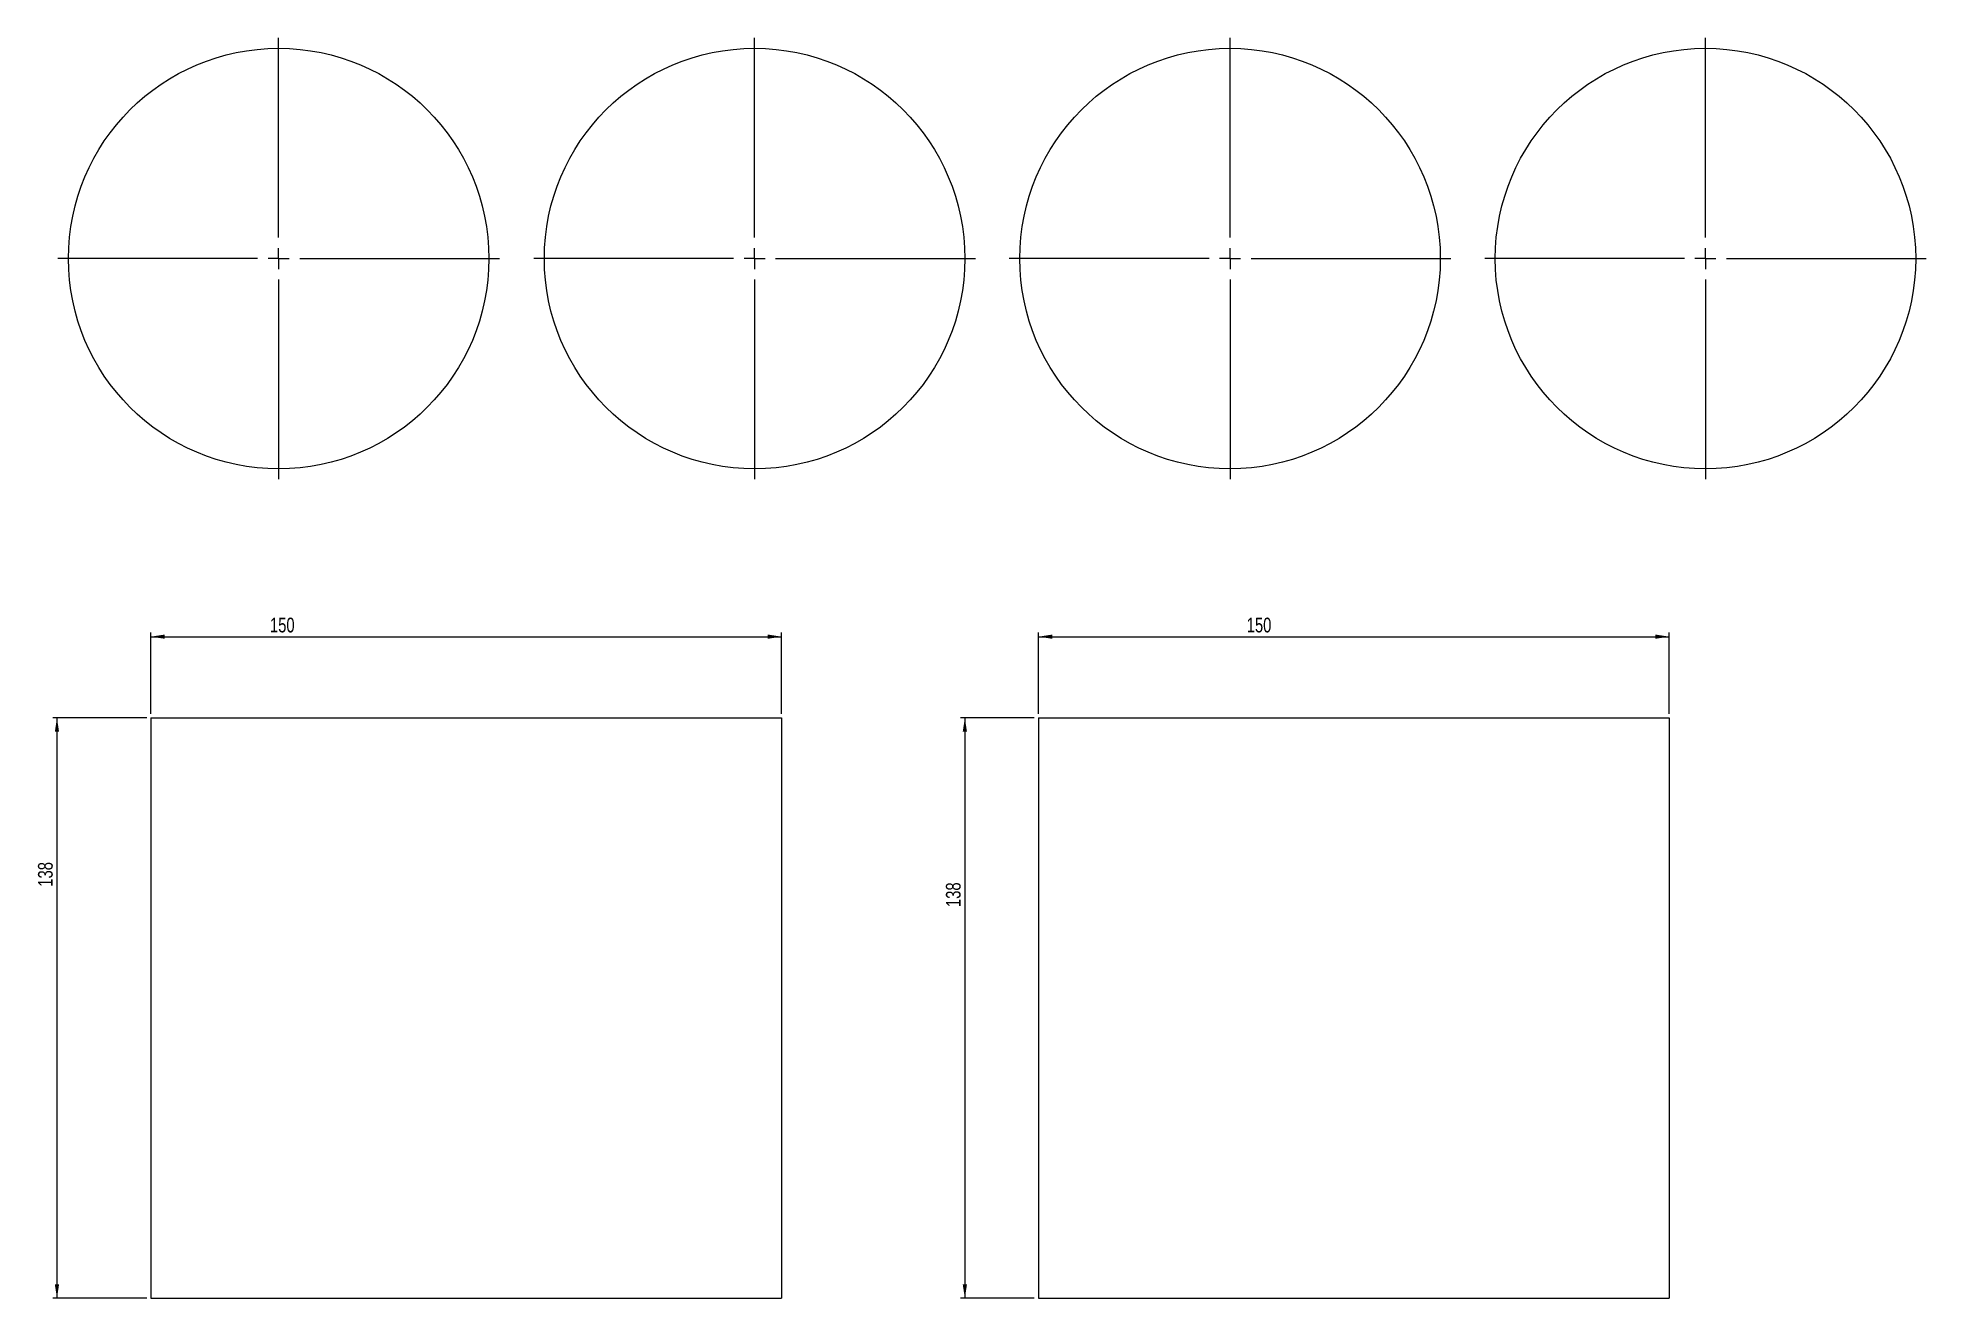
# Model space of a CAD drawing. Header units: millimetres. Extents: x 31 to 480, y 75 to 374.
import ezdxf

# ---------------------------------------------------------------- set-up
doc = ezdxf.new("R2010")
doc.units = ezdxf.units.MM
doc.styles.add('SLDTEXTSTYLE0', font='TXT', dxfattribs={"width": 0.75})
doc.dimstyles.new('SLDDIMSTYLE0', dxfattribs={"dimtxt": 3.5, "dimasz": 3.302, "dimexe": 0, "dimexo": 0.0625, "dimgap": 0.875, "dimtad": 1, "dimrnd": 1e-09, "dimzin": 12, "dimdsep": 46, "dimtxsty": 'SLDTEXTSTYLE0', "dimsah": 1, "dimcen": 0.09, "dimadec": 0, "dimazin": 3, "dimtfac": 1, "dimtofl": 0, "dimtmove": 0, "dimatfit": 3, "dimfxl": 0, "dimfrac": 2, "dimtolj": 1, "dimtzin": 12, "dimarcsym": 0})

# ---------------------------------------------------------------- blocks, each defined once
blk = doc.blocks.new('_D')
at = {"color": 7, "linetype": 'Continuous', "lineweight": 18}
for p, q in [((57.48, 213.61), (57.48, 232.93)), ((57.48, 231.93), (207.48, 231.93)), ((207.48, 213.61), (207.48, 232.93))]:
    blk.add_line(p, q, dxfattribs=at)
for points in [[(57.48, 231.93), (60.78, 231.43), (60.78, 232.44)], [(207.48, 231.93), (204.17, 232.44), (204.17, 231.43)]]:
    blk.add_solid(points, dxfattribs=at)
at = {"color": 7, "linetype": 'Continuous', "lineweight": 18, "insert": (85.8, 236.45), "char_height": 3.5, "attachment_point": 1, "style": 'SLDTEXTSTYLE0'}
blk.add_mtext('150', dxfattribs=at)
blk = doc.blocks.new('_D_1')
at = {"color": 7, "linetype": 'Continuous', "lineweight": 18}
for p, q in [((56.48, 212.61), (34.14, 212.61)), ((35.14, 212.61), (35.14, 74.61)), ((56.48, 74.61), (34.14, 74.61))]:
    blk.add_line(p, q, dxfattribs=at)
for points in [[(35.14, 212.61), (34.63, 209.31), (35.64, 209.31)], [(35.14, 74.61), (35.64, 77.91), (34.63, 77.91)]]:
    blk.add_solid(points, dxfattribs=at)
at = {"color": 7, "linetype": 'Continuous', "lineweight": 18, "insert": (30.62, 172.48), "char_height": 3.5, "attachment_point": 1, "rotation": 90, "style": 'SLDTEXTSTYLE0'}
blk.add_mtext('138', dxfattribs=at)
blk = doc.blocks.new('_D_2')
at = {"color": 7, "linetype": 'Continuous', "lineweight": 18}
for p, q in [((268.57, 213.61), (268.57, 232.93)), ((268.57, 231.93), (418.57, 231.93)), ((418.57, 213.61), (418.57, 232.93))]:
    blk.add_line(p, q, dxfattribs=at)
for points in [[(268.57, 231.93), (271.88, 231.43), (271.88, 232.44)], [(418.57, 231.93), (415.27, 232.44), (415.27, 231.43)]]:
    blk.add_solid(points, dxfattribs=at)
at = {"color": 7, "linetype": 'Continuous', "lineweight": 18, "insert": (318.1, 236.45), "char_height": 3.5, "attachment_point": 1, "style": 'SLDTEXTSTYLE0'}
blk.add_mtext('150', dxfattribs=at)
blk = doc.blocks.new('_D_3')
at = {"color": 7, "linetype": 'Continuous', "lineweight": 18}
for p, q in [((267.57, 212.61), (250.06, 212.61)), ((251.06, 212.61), (251.06, 74.61)), ((267.57, 74.61), (250.06, 74.61))]:
    blk.add_line(p, q, dxfattribs=at)
for points in [[(251.06, 212.61), (250.55, 209.31), (251.57, 209.31)], [(251.06, 74.61), (251.57, 77.91), (250.55, 77.91)]]:
    blk.add_solid(points, dxfattribs=at)
at = {"color": 7, "linetype": 'Continuous', "lineweight": 18, "insert": (246.55, 167.64), "char_height": 3.5, "attachment_point": 1, "rotation": 90, "style": 'SLDTEXTSTYLE0'}
blk.add_mtext('138', dxfattribs=at)
blk = doc.blocks.new('SW_CENTERMARKSYMBOL_0')
at = {"color": 0, "linetype": 'Continuous', "lineweight": 18}
for p, q in [((0, 5), (0, 52.5)), ((-5, 0), (-52.5, 0)), ((0, 0), (-2.5, 0)), ((0, 0), (0, 2.5)), ((0, 0), (0, -2.5)), ((0, 0), (2.5, 0)), ((5, 0), (52.5, 0)), ((0, -5), (0, -52.5))]:
    blk.add_line(p, q, dxfattribs=at)
blk = doc.blocks.new('SW_CENTERMARKSYMBOL_1')
at = {"color": 0, "linetype": 'Continuous', "lineweight": 18}
for p, q in [((0, 5), (0, 52.5)), ((-5, 0), (-52.5, 0)), ((0, 0), (-2.5, 0)), ((0, 0), (0, 2.5)), ((0, 0), (0, -2.5)), ((0, 0), (2.5, 0)), ((5, 0), (52.5, 0)), ((0, -5), (0, -52.5))]:
    blk.add_line(p, q, dxfattribs=at)
blk = doc.blocks.new('SW_CENTERMARKSYMBOL_2')
at = {"color": 0, "linetype": 'Continuous', "lineweight": 18}
for p, q in [((0, 5), (0, 52.5)), ((-5, 0), (-52.5, 0)), ((0, 0), (-2.5, 0)), ((0, 0), (0, 2.5)), ((0, 0), (0, -2.5)), ((0, 0), (2.5, 0)), ((5, 0), (52.5, 0)), ((0, -5), (0, -52.5))]:
    blk.add_line(p, q, dxfattribs=at)
blk = doc.blocks.new('SW_CENTERMARKSYMBOL_3')
at = {"color": 0, "linetype": 'Continuous', "lineweight": 18}
for p, q in [((0, 5), (0, 52.5)), ((-5, 0), (-52.5, 0)), ((0, 0), (-2.5, 0)), ((0, 0), (0, 2.5)), ((0, 0), (0, -2.5)), ((0, 0), (2.5, 0)), ((5, 0), (52.5, 0)), ((0, -5), (0, -52.5))]:
    blk.add_line(p, q, dxfattribs=at)

msp = doc.modelspace()

# ---------------------------------------------------------------- linework, layer by layer
at = {"color": 7, "linetype": 'Continuous', "lineweight": 18}
for p, q in [((57.476, 212.612), (207.476, 212.612)), ((57.476, 212.612), (57.476, 74.612)), ((207.476, 212.612), (207.476, 74.612)), ((268.574, 212.612), (418.574, 212.612)), ((268.574, 212.612), (268.574, 74.612)), ((418.574, 212.612), (418.574, 74.612)), ((57.476, 74.612), (207.476, 74.612)), ((268.574, 74.612), (418.574, 74.612))]:
    msp.add_line(p, q, dxfattribs=at)
at = {"color": 7, "linetype": 'Continuous', "lineweight": 25}
for centre in [(87.86, 321.854), (201.053, 321.854), (314.127, 321.854), (427.2, 321.854)]:
    msp.add_circle(centre, 50, dxfattribs=at)

# ---------------------------------------------------------------- block references
at = {"color": 7, "linetype": 'Continuous', "lineweight": 18}
for name, p in [('SW_CENTERMARKSYMBOL_0', (87.86, 321.854)), ('SW_CENTERMARKSYMBOL_1', (201.053, 321.854)), ('SW_CENTERMARKSYMBOL_2', (314.127, 321.854)), ('SW_CENTERMARKSYMBOL_3', (427.2, 321.854))]:
    msp.add_blockref(name, p, dxfattribs=at)

# ---------------------------------------------------------------- dimensions: what is measured, and where the dimension line sits
for base, p1, p2, picture, middle in [((207.476, 231.934), (57.476, 212.612), (207.476, 212.612), '_D', (89.679, 231.934)), ((418.574, 231.934), (268.574, 212.612), (418.574, 212.612), '_D_2', (321.976, 231.934))]:
    dim = msp.add_linear_dim(base=base, p1=p1, p2=p2, dimstyle='SLDDIMSTYLE0', dxfattribs=at)
    dim.commit()
    dim.dimension.update_dxf_attribs({"geometry": picture, "text_midpoint": middle, "dimtype": 160})
for base, p1, p2, picture, middle in [((35.136, 74.612), (57.476, 212.612), (57.476, 74.612), '_D_1', (35.136, 176.359)), ((251.06, 74.612), (268.574, 212.612), (268.574, 74.612), '_D_3', (251.06, 171.521))]:
    dim = msp.add_linear_dim(base=base, p1=p1, p2=p2, angle=90, dimstyle='SLDDIMSTYLE0', dxfattribs=at)
    dim.commit()
    dim.dimension.update_dxf_attribs({"geometry": picture, "text_midpoint": middle, "dimtype": 160})

doc.saveas('drawing.dxf')
